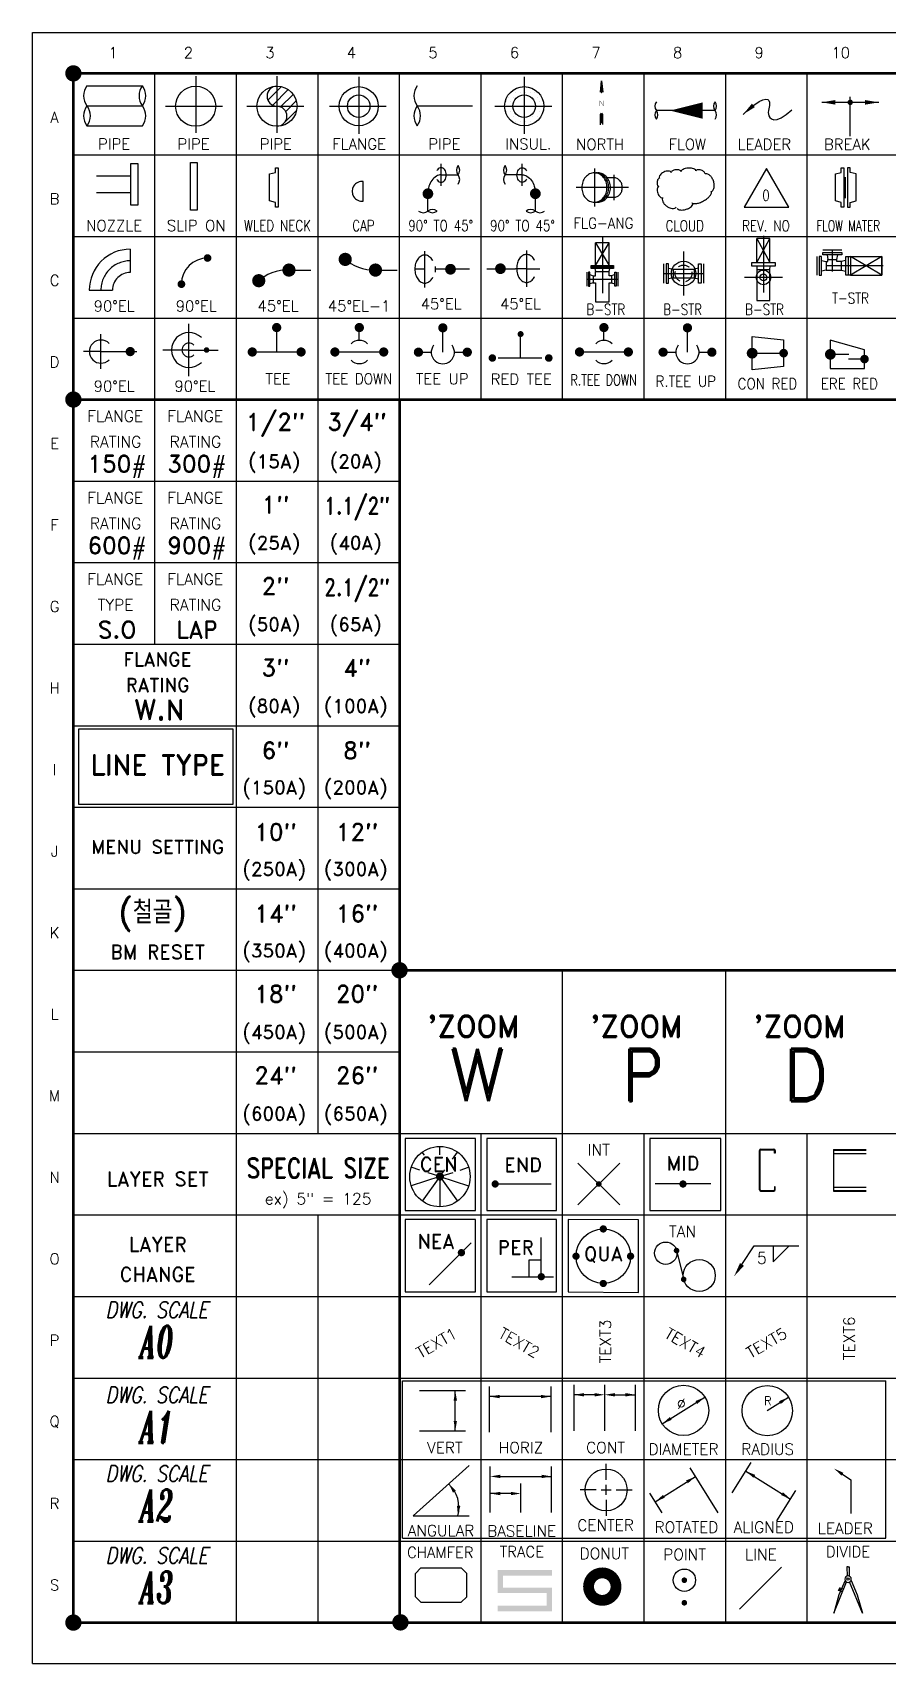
# Model space of a CAD drawing. Extents: x 0 to 287, y 0 to 287.
# Drawn here: x 0 to 150.4, y 0 to 287 of the extents above; entities that cross this region are included whole.
import ezdxf
from ezdxf.enums import TextEntityAlignment as Align

# ---------------------------------------------------------------- set-up
doc = ezdxf.new("R2010")
doc.units = 0
doc.header["$LTSCALE"] = 8
doc.header["$MEASUREMENT"] = 0
for name, pattern in [('CENTER', [2, 1.25, -0.25, 0.25, -0.25]), ('HIDDEN', [0.375, 0.25, -0.125]), ('PHANTOM', [2.5, 1.25, -0.25, 0.25, -0.25, 0.25, -0.25])]:
    doc.linetypes.add(name, pattern=pattern)
doc.layers.get('0').update_dxf_attribs({"linetype": 'CONTINUOUS'})
for name, color, linetype in [('100', 2, 'CONTINUOUS'), ('1C', 1, 'CONTINUOUS'), ('1E', 1, 'CENTER'), ('20', 1, 'CONTINUOUS'), ('21', 1, 'CENTER'), ('22', 1, 'PHANTOM'), ('2C', 7, 'CONTINUOUS'), ('3C', 4, 'CONTINUOUS'), ('40', 7, 'CONTINUOUS'), ('44', 7, 'HIDDEN'), ('5C', 3, 'CONTINUOUS'), ('60', 3, 'CONTINUOUS'), ('80', 6, 'CONTINUOUS'), ('9C', 2, 'CONTINUOUS'), ('REV', 1, 'CONTINUOUS'), ('SYMBOLS', 1, 'CONTINUOUS'), ('TEXT', 7, 'CONTINUOUS')]:
    doc.layers.add(name, color=color, linetype=linetype)
doc.styles.add('H', font='ROMAND', dxfattribs={"width": 0.5})
doc.styles.add('ITALICT', font='italict')
doc.styles.add('ROMAND', font='romand')
doc.styles.get("Standard").update_dxf_attribs({"font": 'ROMANS'})
doc.styles.add('T1', font='ROMAND.SHX')
doc.styles.add('T12', font='ROMAND', dxfattribs={"bigfont": 'HGSG'})

# ---------------------------------------------------------------- blocks, each defined once
blk = doc.blocks.new('*X6')
at = {"color": 0}
for p, q in [((5818.75, 14262.5), (5818.75, 14262.5)), ((5840.625, 14306.25), (5840.625, 14306.25)), ((5862.5, 14262.5), (5862.5, 14262.5)), ((5884.375, 14306.25), (5884.375, 14306.25)), ((5928.125, 14306.25), (5928.125, 14306.25)), ((5950, 14350), (5950, 14350)), ((5971.875, 14306.25), (5971.875, 14306.25)), ((5993.75, 14350), (5993.75, 14350)), ((6015.625, 14306.25), (6015.625, 14306.25)), ((6037.5, 14262.5), (6037.5, 14262.5)), ((6059.375, 14306.25), (6059.375, 14306.25)), ((6081.25, 14262.5), (6081.25, 14262.5)), ((5796.875, 14218.75), (5796.875, 14218.75)), ((5796.875, 14131.25), (5796.875, 14131.25)), ((5818.75, 14175), (5818.75, 14175)), ((5840.625, 14218.75), (5840.625, 14218.75)), ((5840.625, 14131.25), (5840.625, 14131.25)), ((6059.375, 14218.75), (6059.375, 14218.75)), ((6059.375, 14131.25), (6059.375, 14131.25)), ((6081.25, 14175), (6081.25, 14175)), ((6103.125, 14218.75), (6103.125, 14218.75)), ((6103.125, 14131.25), (6103.125, 14131.25)), ((6125, 14175), (6125, 14175)), ((5818.75, 14087.5), (5818.75, 14087.5)), ((5862.5, 14087.5), (5862.5, 14087.5)), ((5884.375, 14043.75), (5884.375, 14043.75)), ((5906.25, 14087.5), (5906.25, 14087.5)), ((5928.125, 14043.75), (5928.125, 14043.75)), ((5971.875, 14043.75), (5971.875, 14043.75)), ((6015.625, 14043.75), (6015.625, 14043.75)), ((6037.5, 14087.5), (6037.5, 14087.5)), ((6059.375, 14043.75), (6059.375, 14043.75)), ((6081.25, 14087.5), (6081.25, 14087.5))]:
    blk.add_line(p, q, dxfattribs=at)
blk = doc.blocks.new('CLOUDMRK')
blk.add_lwpolyline([(1, 0, 0.203453), (0.973, 0.064, 0.097163), (0.854, 0.141, 0.054131), (0.704, 0.183, 0.041072), (0.5, 0.2, 0.041072), (0.296, 0.183, 0.054131), (0.146, 0.141, 0.097163), (0.027, 0.064, 0.203453), (0, 0, 0.203453)], format="xyb")
blk = doc.blocks.new('*X2')
at = {"color": 0}
for p, q in [((725.5, 2846.8), (750.2, 2871.6)), ((734.2, 2837.8), (762.5, 2866.2)), ((748.7, 2834.7), (771.5, 2857.5)), ((757, 2807.6), (777.7, 2828.3)), ((758, 2826.3), (777.2, 2845.5)), ((749.7, 2800.3), (752, 2802.6))]:
    blk.add_line(p, q, dxfattribs=at)

msp = doc.modelspace()

# ---------------------------------------------------------------- linework, layer by layer
for p, q in [((0, 0), (0, 287.03)), ((0, 287.03), (287.03, 287.03)), ((21.53, 179.4), (21.53, 279.86)), ((35.88, 7.18), (35.88, 279.86)), ((50.23, 93.29), (50.23, 279.86)), ((64.58, 165.04), (64.58, 279.86)), ((78.93, 222.45), (78.93, 279.86)), ((93.29, 222.45), (93.29, 279.86)), ((107.64, 222.45), (107.64, 279.86)), ((121.99, 222.45), (121.99, 279.86)), ((136.34, 222.45), (136.34, 279.86)), ((143.9, 268.79), (143.9, 275.72)), ((120.11, 273.31), (109.79, 273.31)), ((148.92, 274.76), (138.88, 274.76)), ((7.18, 265.51), (279.86, 265.51)), ((7.18, 251.15), (279.86, 251.15)), ((7.18, 236.8), (279.86, 236.8)), ((7.18, 222.45), (279.86, 222.45)), ((7.18, 208.1), (64.58, 208.1)), ((7.18, 193.75), (64.58, 193.75)), ((7.18, 179.4), (64.58, 179.4)), ((7.18, 165.04), (64.58, 165.04)), ((7.18, 150.69), (64.58, 150.69)), ((7.18, 136.34), (64.58, 136.34)), ((7.18, 121.99), (64.58, 121.99)), ((93.29, 7.18), (93.29, 121.99)), ((121.99, 7.18), (121.99, 121.99)), ((7.18, 107.64), (64.58, 107.64)), ((7.18, 93.29), (279.86, 93.29)), ((78.93, 7.18), (78.93, 93.29)), ((107.64, 7.18), (107.64, 93.29)), ((136.34, 7.18), (136.34, 93.29)), ((7.18, 78.93), (279.86, 78.93)), ((50.23, 7.18), (50.23, 78.93)), ((7.18, 64.58), (279.86, 64.58)), ((64.58, 7.18), (64.58, 64.58)), ((7.18, 50.23), (279.86, 50.23)), ((65.08, 22.03), (65.08, 49.73)), ((65.08, 49.73), (150.19, 49.73)), ((150.19, 22.03), (150.19, 49.73)), ((7.18, 35.88), (279.86, 35.88)), ((7.18, 21.53), (279.86, 21.53)), ((65.08, 22.03), (150.19, 22.03)), ((68.34, 16.79), (67.38, 15.84)), ((67.38, 11.72), (67.38, 15.84)), ((68.34, 16.79), (75.45, 16.79)), ((75.45, 16.79), (76.41, 15.84)), ((76.41, 11.72), (76.41, 15.84)), ((143, 14.6), (141.91, 12.07)), ((143.31, 17.02), (143.35, 15.37)), ((143.52, 17.02), (143.31, 17.02)), ((143.52, 17.02), (143.73, 17.02)), ((143.73, 17.02), (143.69, 15.37)), ((144.04, 14.6), (145.13, 12.07)), ((68.34, 10.77), (67.38, 11.72)), ((76.41, 11.72), (75.45, 10.77)), ((141, 8.81), (143.24, 14.34)), ((141.91, 12.07), (141, 8.81)), ((141.85, 12.85), (142.05, 13.31)), ((141.99, 12.78), (141.85, 12.85)), ((141.99, 12.78), (142.19, 13.25)), ((142.19, 13.25), (142.05, 13.31)), ((142.07, 12.96), (142.18, 12.71)), ((142.38, 13.18), (142.12, 13.08)), ((142.52, 12.57), (142.18, 12.71)), ((142.71, 13.05), (142.38, 13.18)), ((146.04, 8.81), (143.8, 14.34)), ((145.13, 12.07), (146.04, 8.81)), ((68.34, 10.77), (75.45, 10.77)), ((0, 0), (287.03, 0))]:
    msp.add_line(p, q)
at = {"color": 7}
for p, q in [((99.93, 276.57), (100.14, 278.54)), ((100.14, 278.54), (100.35, 276.57)), ((99.95, 272.62), (100.14, 272.87)), ((100.14, 272.87), (100.32, 272.62)), ((99.96, 270.82), (99.96, 272.6)), ((100.32, 272.62), (100.32, 270.84))]:
    msp.add_line(p, q, dxfattribs=at)
at = {"color": 3}
for p, q in [((127.92, 83.37), (127.92, 90.3)), ((128.04, 83.37), (128.04, 90.29)), ((128.14, 90.52), (130.47, 90.52)), ((128.15, 90.4), (130.46, 90.4)), ((130.57, 89.78), (130.57, 90.29)), ((130.69, 89.78), (130.57, 89.78)), ((130.69, 90.3), (130.69, 89.78)), ((140.93, 90.47), (140.93, 83.09)), ((140.93, 90.47), (146.72, 90.47)), ((140.93, 90.35), (146.72, 90.35)), ((140.93, 89.73), (146.72, 89.73)), ((128.15, 83.26), (130.46, 83.26)), ((130.69, 83.88), (130.57, 83.88)), ((130.57, 83.88), (130.57, 83.37)), ((130.69, 83.36), (130.69, 83.88)), ((140.93, 83.83), (146.72, 83.83)), ((128.14, 83.14), (130.47, 83.14)), ((140.93, 83.21), (146.72, 83.21)), ((140.93, 83.09), (146.72, 83.09))]:
    msp.add_line(p, q, dxfattribs=at)
for points, const_width in [([(6.46, 279.86, 1), (7.89, 279.86, 1)], 1.44), ([(143.66, 274.76, 1), (144.14, 274.76, 1)], 0.478), ([(6.46, 222.45, 1), (7.89, 222.45, 1)], 1.44), ([(63.86, 121.99, 1), (65.3, 121.99, 1)], 1.44), ([(6.46, 7.18, 1), (7.89, 7.18, 1)], 1.44), ([(64.02, 7.22, 1), (65.46, 7.22, 1)], 1.44)]:
    msp.add_lwpolyline(points, format="xyb", close=True, dxfattribs=dict(const_width=const_width))
at = {"const_width": 0.483}
for points in [[(7.18, 279.86), (279.86, 279.86)], [(7.18, 7.18), (7.18, 279.86)], [(7.18, 7.18), (279.86, 7.18)]]:
    msp.add_lwpolyline(points, dxfattribs=at)
at = {"color": 7, "const_width": 0.0123}
for points in [[(100.14, 275.09), (100.14, 278.41)], [(100.14, 274.1), (100.14, 271.15)]]:
    msp.add_lwpolyline(points, dxfattribs=at)
msp.add_lwpolyline([(117.93, 273.31, 2.87, 0, 0), (112.19, 273.31, 2.87, 0, 0)], format="xyseb")
msp.add_lwpolyline([(125.06, 272.65), (125.7, 273.25), (126.91, 274.24), (127.85, 274.88), (128.55, 275.23), (129.06, 275.33), (129.39, 275.26), (129.59, 275.06), (129.69, 274.79), (129.71, 274.51), (129.69, 274.22), (129.63, 273.92), (129.56, 273.61), (129.51, 273.31), (129.48, 273), (129.5, 272.68), (129.6, 272.37), (129.78, 272.07), (130.07, 271.83), (130.48, 271.7), (131.04, 271.75), (131.75, 272.04), (132.64, 272.62), (133.61, 273.45)])
at = {"color": 1, "const_width": 0.478}
for points in [[(7.18, 222.45), (279.86, 222.45)], [(64.58, 121.99), (236.8, 121.99), (236.8, 222.45), (64.58, 222.45), (64.58, 121.99)], [(64.58, 121.99), (64.58, 7.18)]]:
    msp.add_lwpolyline(points, dxfattribs=at)
msp.add_circle((143.52, 14.83), 0.206)
at = {"color": 3}
for centre, radius, start, end in [((128.14, 90.3), 0.221, 90, 180), ((128.15, 90.29), 0.111, 90, 180), ((130.46, 90.29), 0.111, 0, 90), ((130.47, 90.3), 0.221, 0, 90), ((128.14, 83.36), 0.221, 180, 270), ((128.15, 83.37), 0.111, 180, 270), ((130.46, 83.37), 0.111, 270, 0), ((130.47, 83.36), 0.221, 270, 0)]:
    msp.add_arc(centre, radius, start, end, dxfattribs=at)
for start, end in [(90, 270), (270, 90)]:
    msp.add_arc((143.52, 14.83), 0.568, start, end)
at = {"color": 7}
for points in [[(100.14, 278.54), (100.14, 276.32), (99.93, 276.58)], [(100.14, 278.54), (100.14, 276.32), (100.36, 276.58)], [(100.14, 272.87), (100.14, 271.15), (99.96, 272.62), (99.95, 270.84)], [(100.14, 272.87), (100.14, 271.15), (100.32, 272.62), (100.32, 270.84)]]:
    msp.add_solid(points, dxfattribs=at)
for points in [[(126.59, 274.52), (127.12, 273.92), (125.06, 272.65)], [(141.28, 275.16), (141.28, 274.36), (138.88, 274.76)], [(146.53, 275.16), (146.53, 274.36), (148.92, 274.76)]]:
    msp.add_solid(points)
for points in [[(99.86, 275.05), (99.8, 275.03), (100.49, 274.17), (100.43, 274.15)], [(99.81, 274.14), (99.87, 274.14), (99.81, 275.01), (99.87, 275.03)], [(100.43, 274.15), (100.49, 274.17), (100.43, 275.04), (100.49, 275.04)]]:
    msp.add_trace(points, dxfattribs=at)
for points in [[(91.43, 15.46), (91.43, 16.43), (82.8, 15.46), (81.83, 16.43)], [(82.8, 15.46), (81.83, 16.43), (82.8, 13.33), (81.83, 12.36)], [(82.8, 13.33), (81.83, 12.36), (91.43, 13.33), (90.46, 12.36)], [(91.43, 13.33), (90.46, 12.36), (91.43, 9.19), (90.46, 10.15)], [(91.43, 9.19), (90.46, 10.15), (81.86, 9.19), (81.86, 10.15)]]:
    msp.add_trace(points)
at = {"layer": '100'}
for p, q in [((58.19, 257.38), (58.19, 260.82)), ((17.18, 248.91), (17.18, 244.82)), ((9.98, 241.71), (14.07, 241.71))]:
    msp.add_line(p, q, dxfattribs=at)
for points in [[(28.99, 264.17), (28.99, 255.77), (27.76, 255.77), (27.76, 264.17), (28.99, 264.17)], [(43.19, 263.25), (43.19, 256.33), (42.76, 256.33), (42.76, 257.14), (41.72, 257.43), (41.72, 262.15), (42.76, 262.44), (42.76, 263.25), (43.19, 263.25)], [(142.76, 263.25), (142.76, 256.33), (142.33, 256.33), (142.33, 257.14), (141.29, 257.43), (141.29, 262.15), (142.33, 262.44), (142.33, 263.25), (142.76, 263.25)], [(143.45, 263.25), (143.45, 256.33), (143.88, 256.33), (143.88, 257.14), (144.93, 257.43), (144.93, 262.15), (143.88, 262.44), (143.88, 263.25), (143.45, 263.25)], [(126.65, 227.69), (126.65, 233.53), (132.18, 232.94), (132.18, 228.28), (126.65, 227.69)]]:
    msp.add_lwpolyline(points, dxfattribs=at)
for points in [[(69.02, 247.89, 0.133256), (68.39, 247.71, 0.106756), (67.78, 247.16, 0.082828), (67.41, 246.4, 0.071352), (67.27, 245.42, 0.071352), (67.41, 244.44, 0.082828), (67.78, 243.67, 0.106756), (68.39, 243.12, 0.133256), (69.02, 242.95, 0.133256), (69.65, 243.12, 0.106756), (70.25, 243.67, 0.035974), (70.45, 243.99, 0.071352)], [(70.45, 246.84, 0.035974), (70.25, 247.16, 0.106756), (69.65, 247.71, 0.133256), (69.02, 247.89, 0.133256)], [(86.94, 247.99, 0.133256), (86.3, 247.82, 0.106756), (85.7, 247.26, 0.082828), (85.33, 246.5, 0.071352), (85.19, 245.52, 0.071352), (85.33, 244.54, 0.082828), (85.7, 243.77, 0.106756), (86.3, 243.22, 0.133256), (86.94, 243.05, 0.133256), (87.57, 243.22, 0.106756), (88.17, 243.77, 0.035974), (88.36, 244.09, 0.071352)], [(88.36, 246.95, 0.035974), (88.17, 247.26, 0.106756), (87.57, 247.82, 0.133256), (86.94, 247.99, 0.133256)]]:
    msp.add_lwpolyline(points, format="xyb", dxfattribs=at)
for points, const_width in [([(16.78, 230.89, 1), (17.59, 230.89, 1)], 0.812), ([(30.37, 231.17, 1), (30.85, 231.17, 1)], 0.487), ([(126.17, 230.61, 1), (127.12, 230.61, 1)], 0.947), ([(131.8, 230.61, 1), (132.56, 230.61, 1)], 0.758)]:
    msp.add_lwpolyline(points, format="xyb", close=True, dxfattribs=dict(at, const_width=const_width))
for centre in [(28.7, 274.08), (43.01, 274.08)]:
    msp.add_circle(centre, 3.53, dxfattribs=at)
for centre, radius, start, end in [((57.96, 259.1), 1.74, 82.4359, 277.5641), ((17.18, 241.71), 7.2, 89.9999, 180), ((17.18, 241.71), 3.11, 89.9998, 180)]:
    msp.add_arc(centre, radius, start, end, dxfattribs=at)
at = {"layer": '1C'}
for p, q in [((68.95, 89.44), (68.56, 89.98)), ((71.69, 89.49), (71.69, 90.99)), ((73.91, 88.74), (74.81, 89.98)), ((68.15, 86.83), (66.63, 87.32)), ((71.69, 85.68), (69.64, 86.34)), ((71.69, 85.68), (72.56, 86.88)), ((71.69, 85.68), (74.01, 86.43)), ((75.27, 86.84), (76.74, 87.32)), ((71.69, 85.68), (66.63, 84.03)), ((71.69, 85.68), (68.56, 81.38)), ((71.69, 85.68), (71.48, 85.96)), ((71.69, 85.68), (71.69, 86.03)), ((71.69, 85.68), (76.74, 84.03)), ((71.69, 85.68), (74.81, 81.38)), ((71.69, 85.68), (71.69, 80.36)), ((127.01, 73.5), (134.85, 73.5)), ((130.36, 70.7), (133.16, 73.5)), ((130.36, 73.5), (130.36, 70.7))]:
    msp.add_line(p, q, dxfattribs=at)
at = {"layer": '1C', "color": 1}
msp.add_line((124.85, 70.22), (127.01, 73.5), dxfattribs=at)
at = {"layer": '1C'}
for points, const_width in [([(30.46, 247.36, 1), (31.13, 247.36, 1)], 0.677), ([(55.43, 246.71, 1), (54.61, 247.53, 1)], 1.16), ([(40.21, 243.78, -1), (39.39, 242.96, -1)], 1.16), ([(45.53, 245.65, -1), (44.71, 244.83, -1)], 1.16), ([(60.75, 244.83, 1), (59.93, 245.65, 1)], 1.16), ([(73.07, 245.38, 1), (74.02, 245.38, 1)], 0.947), ([(81.87, 245.48, 1), (82.81, 245.48, 1)], 0.947), ([(25.85, 242.76, 1), (26.53, 242.76, 1)], 0.677), ([(42.55, 235.12, 1), (43.36, 235.12, 1)], 0.812), ([(57.09, 235.12, 1), (57.91, 235.12, 1)], 0.812), ([(71.8, 235.07, 1), (72.61, 235.07, 1)], 0.812), ([(100.15, 235.12, 1), (100.96, 235.12, 1)], 0.812), ([(114.85, 235.07, 1), (115.66, 235.07, 1)], 0.812), ([(85.62, 233.97, 1), (86.15, 233.97, 1)], 0.53), ([(38.25, 230.82, 1), (39.07, 230.82, 1)], 0.812), ([(46.85, 230.82, 1), (47.66, 230.82, 1)], 0.812), ([(52.8, 230.82, 1), (53.61, 230.82, 1)], 0.812), ([(61.39, 230.82, 1), (62.2, 230.82, 1)], 0.812), ([(67.5, 230.78, 1), (68.31, 230.78, 1)], 0.812), ([(76.09, 230.78, 1), (76.91, 230.78, 1)], 0.812), ([(80.59, 229.76, 1), (81.25, 229.76, 1)], 0.663), ([(90.51, 229.76, 1), (91.18, 229.76, 1)], 0.663), ([(95.85, 230.82, 1), (96.66, 230.82, 1)], 0.812), ([(104.44, 230.82, 1), (105.26, 230.82, 1)], 0.812), ([(110.56, 230.78, 1), (111.37, 230.78, 1)], 0.812), ([(119.15, 230.78, 1), (119.96, 230.78, 1)], 0.812)]:
    msp.add_lwpolyline(points, format="xyb", close=True, dxfattribs=dict(at, const_width=const_width))
for centre, start, end in [((75.98, 262.8), 143.1299, 216.8697), ((73.81, 262.8), 323.1299, 36.8697), ((73.81, 261.17), 323.1303, 36.8701), ((84.25, 262.8), 143.1303, 216.8701), ((84.25, 261.17), 143.1299, 216.8697), ((82.08, 262.8), 323.1303, 36.8701), ((68.76, 256.7), 233.1303, 306.8701), ((70.39, 254.53), 53.1299, 126.8697), ((70.39, 256.7), 233.1299, 306.8697), ((87.67, 254.53), 53.1303, 126.8701), ((87.67, 256.7), 233.1303, 306.8701), ((89.3, 256.7), 233.1299, 306.8697)]:
    msp.add_arc(centre, 1.36, start, end, dxfattribs=at)
at = {"layer": '1C', "color": 1}
msp.add_solid([(125.19, 69.99), (124.5, 70.45), (123.47, 68.13)], dxfattribs=at)
at = {"layer": '1E'}
for p, q in [((71.91, 260.05), (71.91, 263.92)), ((71.91, 261.99), (72.82, 261.99)), ((86.15, 261.99), (85.24, 261.99)), ((86.15, 260.05), (86.15, 263.92)), ((98.88, 263.11), (98.88, 256.41)), ((98.88, 263.11), (98.88, 256.41)), ((102.31, 261.99), (102.31, 257.53)), ((104.89, 259.76), (95.67, 259.76))]:
    msp.add_line(p, q, dxfattribs=at)
at = {"layer": '1E', "const_width": 0.942}
for points in [[(69.1, 258.68, 1), (70.04, 258.68, 1)], [(88.96, 258.68, -1), (88.01, 258.68, -1)]]:
    msp.add_lwpolyline(points, format="xyb", close=True, dxfattribs=at)
at = {"layer": '20'}
for p, q in [((140.4, 230.41), (143.68, 230.41)), ((146.42, 229.57), (143.62, 229.57))]:
    msp.add_line(p, q, dxfattribs=at)
for centre, radius, start, end in [((11.92, 275.9), 2.94, 143.1303, 216.8701), ((21.68, 275.9), 2.94, 143.1299, 216.8697), ((16.98, 275.9), 2.94, 323.1299, 36.8697), ((70.04, 275.9), 2.94, 143.1303, 216.8701), ((11.92, 272.37), 2.94, 143.1299, 216.8697), ((7.22, 272.37), 2.94, 323.1299, 36.8697), ((16.98, 272.37), 2.94, 323.1303, 36.8701), ((70.04, 272.37), 2.94, 143.1299, 216.8697), ((65.33, 272.37), 2.94, 323.1299, 36.8697), ((110.81, 274.07), 1.28, 143.1303, 216.8701), ((110.81, 272.54), 1.28, 143.1299, 216.8697), ((108.77, 272.54), 1.28, 323.1299, 36.8697), ((121.14, 274.07), 1.28, 143.1299, 216.8697), ((119.09, 274.07), 1.28, 323.1299, 36.8697), ((119.09, 272.54), 1.28, 323.1303, 36.8701)]:
    msp.add_arc(centre, radius, start, end, dxfattribs=at)
at = {"layer": '21'}
for p, q in [((28.7, 279.37), (28.7, 268.79)), ((43.01, 279.37), (43.01, 268.79)), ((57.39, 279.23), (57.39, 268.92)), ((86.52, 279.23), (86.52, 268.92)), ((9.57, 274.13), (19.33, 274.13)), ((23.41, 274.08), (33.99, 274.08)), ((37.72, 274.08), (48.3, 274.08)), ((52.24, 274.08), (62.55, 274.08)), ((67.69, 274.13), (77.45, 274.13)), ((81.36, 274.08), (91.67, 274.08)), ((100.28, 251.2), (100.28, 239.23)), ((128.63, 251.27), (128.63, 239.42)), ((68.98, 248.59), (68.98, 242.16)), ((86.9, 248.69), (86.9, 242.27)), ((114.57, 248.52), (114.57, 240.75)), ((140.77, 244.99), (140.77, 248.76)), ((68.98, 245.38), (67.24, 245.38)), ((86.9, 245.48), (85.01, 245.48)), ((111.05, 244.64), (118.08, 244.64)), ((149.71, 246), (138, 246)), ((97.57, 243.63), (102.98, 243.63)), ((131.97, 243.95), (125.29, 243.95)), ((27.52, 226.54), (27.52, 235.8)), ((12.03, 227.83), (12.03, 233.96)), ((12.03, 230.89), (8.96, 230.89)), ((27.52, 231.17), (22.89, 231.17)), ((126.65, 230.61), (132.18, 230.61))]:
    msp.add_line(p, q, dxfattribs=at)
msp.add_lwpolyline([(129.14, 263.1), (125.22, 256.3), (133.07, 256.3)], close=True, dxfattribs=at)
msp.add_arc((17.18, 241.71), 5.16, 89.9998, 180, dxfattribs=at)
at = {"layer": '22'}
for p, q in [((99.09, 246.06), (101.46, 250.06)), ((101.46, 250.06), (99.09, 250.06)), ((99.09, 250.06), (101.46, 246.06)), ((99.09, 246.06), (99.09, 250.06)), ((101.46, 246.06), (101.46, 250.06)), ((127.49, 246.57), (129.77, 250.82)), ((129.77, 250.82), (127.49, 250.82)), ((127.49, 250.82), (129.77, 246.57)), ((127.49, 246.57), (127.49, 250.82)), ((129.77, 246.57), (129.77, 250.82))]:
    msp.add_line(p, q, dxfattribs=at)
msp.add_lwpolyline([(149.48, 244.34), (143.95, 247.65), (149.48, 247.65), (143.95, 244.34), (149.48, 244.34), (149.48, 247.65), (149.48, 244.34)], dxfattribs=at)
at = {"layer": '2C'}
for p, q in [((98.88, 262.34), (99.46, 262.34)), ((102.31, 261.48), (101.14, 261.48)), ((98.88, 257.19), (99.46, 257.19)), ((102.31, 258.04), (101.14, 258.04)), ((35.31, 164.42), (8.09, 164.42)), ((8.09, 164.42), (8.09, 151.22)), ((35.31, 151.22), (35.31, 164.42)), ((8.09, 151.22), (35.31, 151.22)), ((65.57, 92.4), (65.57, 79.73)), ((77.94, 92.4), (65.57, 92.4)), ((77.94, 79.73), (77.94, 92.4)), ((92.19, 92.4), (79.92, 92.4)), ((79.92, 92.4), (79.92, 79.73)), ((92.19, 79.73), (92.19, 92.4)), ((108.62, 92.4), (108.62, 79.73)), ((121.1, 92.4), (108.62, 92.4)), ((121.1, 79.73), (121.1, 92.4)), ((65.57, 79.73), (77.94, 79.73)), ((65.57, 78.15), (65.57, 65.38)), ((77.94, 78.15), (65.57, 78.15)), ((77.94, 65.38), (77.94, 78.15)), ((79.92, 79.73), (92.19, 79.73)), ((79.92, 78.15), (79.92, 65.38)), ((92.19, 78.15), (79.92, 78.15)), ((92.19, 65.38), (92.19, 78.15)), ((94.27, 78.15), (94.27, 65.38)), ((106.65, 78.05), (94.27, 78.15)), ((106.65, 65.28), (106.65, 78.05)), ((108.62, 79.73), (121.1, 79.73)), ((65.57, 65.38), (77.94, 65.38)), ((79.92, 65.38), (92.19, 65.38)), ((94.27, 65.38), (106.65, 65.28))]:
    msp.add_line(p, q, dxfattribs=at)
msp.add_lwpolyline([(98.88, 262.34, 0.112575), (98.04, 262.15, 0.103253), (97.31, 261.58, 0.092327), (96.83, 260.76, 0.085852), (96.66, 259.76, 0.085852), (96.83, 258.76, 0.092327), (97.31, 257.94, 0.103253), (98.04, 257.38, 0.112575), (98.88, 257.19, 0.112575), (99.71, 257.38, 0.103253), (100.44, 257.94, 0.092327), (100.92, 258.76, 0.085852), (101.09, 259.76, 0.085852), (100.92, 260.76, 0.092327), (100.44, 261.58, 0.103253), (99.71, 262.15, 0.112575)], format="xyb", close=True, dxfattribs=at)
for points in [[(99.17, 257.19, 0.112575), (100, 257.38, 0.103253), (100.74, 257.94, 0.092327), (101.21, 258.76, 0.085852), (101.39, 259.76, 0.085852), (101.21, 260.76, 0.092327), (100.74, 261.58, 0.103253), (100, 262.15, 0.112575), (99.17, 262.34, 0.112575)], [(99.48, 257.19, 0.112575), (100.32, 257.38, 0.103253), (101.05, 257.94, 0.092327), (101.53, 258.76, 0.085852), (101.7, 259.76, 0.085852), (101.53, 260.76, 0.092327), (101.05, 261.58, 0.103253), (100.32, 262.15, 0.112575), (99.48, 262.34, 0.112575)], [(102.31, 258.04, 0.112575), (102.87, 258.17, 0.103253), (103.36, 258.55, 0.092327), (103.68, 259.09, 0.085852), (103.79, 259.76, 0.085852), (103.68, 260.43, 0.092327), (103.36, 260.98, 0.103253), (102.87, 261.35, 0.112575), (102.31, 261.48, 0.112575)]]:
    msp.add_lwpolyline(points, format="xyb", dxfattribs=at)
for points, const_width in [([(71.33, 85.68, 1), (72.04, 85.68, 1)], 0.708), ([(81.09, 84.38, 1), (81.73, 84.38, 1)], 0.64), ([(114.15, 84.38, 1), (114.79, 84.38, 1)], 0.64), ([(100.12, 76.47, 1), (100.76, 76.47, 1)], 0.64), ([(75.15, 72.29, 1), (75.79, 72.29, 1)], 0.64), ([(95.32, 71.67, 1), (95.96, 71.67, 1)], 0.64), ([(104.92, 71.67, 1), (105.56, 71.67, 1)], 0.64), ([(89.21, 68.06, 1), (89.85, 68.06, 1)], 0.64), ([(100.12, 66.87, 1), (100.76, 66.87, 1)], 0.64)]:
    msp.add_lwpolyline(points, format="xyb", close=True, dxfattribs=dict(at, const_width=const_width))
at = {"layer": '3C'}
for centre, radius in [((12.03, 230.89), 2.04), ((27.52, 231.17), 3.08), ((27.52, 231.17), 1.23)]:
    msp.add_arc(centre, radius, 45, 315, dxfattribs=at)
at = {"layer": '40', "color": 2}
for p, q in [((17.28, 261.77), (11.26, 261.77)), ((17.28, 258.85), (11.26, 258.85))]:
    msp.add_line(p, q, dxfattribs=at)
at = {"layer": '40'}
for p, q in [((139.99, 246.77), (139.99, 247.11)), ((141.54, 246.77), (141.54, 247.11)), ((143.53, 247.65), (143.53, 244.34)), ((70.87, 245.87), (70.87, 244.88)), ((85.01, 245.48), (85.01, 245.48)), ((98.3, 245.8), (102.25, 245.8)), ((98.67, 244.25), (99.09, 244.25)), ((99.09, 244.25), (99.09, 244.97)), ((101.46, 244.25), (101.46, 244.97)), ((101.89, 244.25), (101.46, 244.25)), ((112.72, 245.42), (116.42, 245.42)), ((127.49, 245.31), (127.49, 239.89)), ((129.77, 239.89), (129.77, 245.31)), ((139.65, 246.77), (139.99, 246.77)), ((139.65, 245.22), (142.32, 245.22)), ((142.32, 246.77), (141.54, 246.77)), ((98.67, 243.01), (99.09, 243.01)), ((99.09, 243.01), (99.09, 239.63)), ((101.46, 243.01), (101.89, 243.01)), ((101.46, 239.63), (101.46, 243.01)), ((112.72, 243.85), (116.42, 243.85)), ((99.09, 239.63), (101.46, 239.63)), ((127.49, 239.89), (129.77, 239.89))]:
    msp.add_line(p, q, dxfattribs=at)
at = {"layer": '40', "color": 2}
msp.add_lwpolyline([(17.28, 263.98), (18.51, 263.98), (18.51, 256.64), (17.28, 256.64), (17.28, 263.98)], dxfattribs=at)
at = {"layer": '40'}
for points in [[(138.85, 246.94), (139.65, 246.77), (139.65, 245.22), (138.85, 245.06), (138.85, 247.65), (138.44, 247.65), (138.44, 244.34), (138.85, 244.34), (138.85, 245.06)], [(139.83, 247.91), (139.99, 247.11), (141.54, 247.11), (141.71, 247.91), (139.11, 247.91), (139.11, 248.33), (142.42, 248.33), (142.42, 247.91), (141.71, 247.91)], [(143.12, 246.94), (142.32, 246.77), (142.32, 245.22), (143.12, 245.06), (143.12, 247.65), (143.95, 247.65), (143.95, 244.34), (143.12, 244.34), (143.12, 245.06)], [(98.1, 244.47), (98.67, 244.25), (98.67, 243.01), (98.1, 242.79), (98.1, 244.87), (97.84, 244.87), (97.84, 242.4), (98.1, 242.4), (98.1, 242.79)], [(98.94, 245.54), (99.09, 244.97), (101.46, 244.97), (101.62, 245.54), (98.3, 245.54), (98.3, 246.06), (102.25, 246.06), (102.25, 245.54), (101.62, 245.54)], [(102.45, 244.47), (101.89, 244.25), (101.89, 243.01), (102.45, 242.79), (102.45, 244.87), (102.71, 244.87), (102.71, 242.4), (102.45, 242.4), (102.45, 242.79)], [(111.91, 245.58), (112.72, 245.42), (112.72, 243.85), (111.91, 243.69), (111.91, 246.31), (111.49, 246.31), (111.49, 242.96), (111.91, 242.96), (111.91, 243.69)], [(117.22, 245.58), (116.42, 245.42), (116.42, 243.85), (117.22, 243.69), (117.22, 246.31), (117.65, 246.31), (117.65, 242.96), (117.22, 242.96), (117.22, 243.69)], [(127.46, 245.93), (127.49, 245.31), (129.77, 245.31), (129.8, 245.93), (126.57, 245.93), (126.57, 246.57), (130.68, 246.57), (130.68, 245.93), (129.8, 245.93)]]:
    msp.add_lwpolyline(points, dxfattribs=at)
at = {"layer": '40', "color": 2}
for centre, radius in [((57.39, 274.08), 3.44), ((57.39, 274.08), 1.98), ((86.52, 274.08), 3.44), ((86.52, 274.08), 1.98)]:
    msp.add_circle(centre, radius, dxfattribs=at)
at = {"layer": '40'}
for centre, radius in [((114.57, 244.64), 2.15), ((128.63, 243.95), 1.29), ((128.63, 243.95), 0.602)]:
    msp.add_circle(centre, radius, dxfattribs=at)
at = {"layer": '40', "color": 1}
for centre, start, end in [((43.02, 275.85), 90.5765, 269.4239), ((42.99, 272.32), 270.5754, 89.4242)]:
    msp.add_arc(centre, 1.76, start, end, dxfattribs=at)
at = {"layer": '44'}
msp.add_circle((114.57, 244.64), 1.48, dxfattribs=at)
at = {"layer": '5C'}
for p, q in [((72.82, 261.99), (74.89, 261.99)), ((85.24, 261.99), (83.17, 261.99)), ((69.57, 255.62), (69.57, 258.68)), ((88.49, 255.62), (88.49, 258.68)), ((45.15, 245.24), (48.94, 245.24)), ((60.38, 245.24), (64.16, 245.24)), ((70.87, 245.48), (76.9, 245.48)), ((79.92, 245.48), (85.01, 245.48)), ((86.9, 245.48), (89.25, 245.48)), ((42.96, 230.82), (42.96, 235.32)), ((57.5, 232.86), (57.5, 235.32)), ((72.2, 230.78), (72.2, 235.28)), ((85.89, 229.77), (85.89, 234.27)), ((100.55, 232.86), (100.55, 235.32)), ((115.26, 230.78), (115.26, 235.28)), ((39, 230.82), (46.68, 230.82)), ((53.05, 230.82), (61.88, 230.82)), ((67.73, 230.78), (70.16, 230.78)), ((74.25, 230.78), (76.62, 230.78)), ((81.93, 229.77), (89.61, 229.77)), ((96.11, 230.82), (104.94, 230.82)), ((110.78, 230.78), (113.22, 230.78)), ((117.3, 230.78), (119.68, 230.78))]:
    msp.add_line(p, q, dxfattribs=at)
for points in [[(71.91, 261.99, 0.133256), (71.06, 261.76, 0.106756), (70.26, 261.02, 0.082828), (69.76, 259.99, 0.071352), (69.57, 258.68, 0.071352)], [(86.15, 261.99, -0.133256), (87, 261.76, -0.106756), (87.8, 261.02, -0.082828), (88.3, 259.99, -0.071352), (88.49, 258.68, -0.071352)]]:
    msp.add_lwpolyline(points, format="xyb", dxfattribs=at)
for centre, radius, start, end in [((30.8, 242.76), 4.61, 90, 180), ((59.98, 252.6), 7.36, 225, 273.0667), ((44.76, 237.89), 7.36, 86.9333, 135)]:
    msp.add_arc(centre, radius, start, end, dxfattribs=at)
at = {"layer": '60'}
for p, q in [((9.57, 277.66), (19.33, 277.66)), ((9.57, 270.6), (19.33, 270.6)), ((138, 247.65), (138, 244.34)), ((142.42, 248.76), (139.11, 248.76)), ((97.57, 244.87), (97.57, 242.4)), ((102.98, 244.87), (102.98, 242.4)), ((111.05, 246.31), (111.05, 242.96)), ((118.08, 246.31), (118.08, 242.96))]:
    msp.add_line(p, q, dxfattribs=at)
at = {"layer": '60', "color": 2}
msp.add_lwpolyline([(140.4, 232.88), (140.4, 227.94), (146.42, 227.94), (146.42, 231.2), (140.4, 232.88)], dxfattribs=at)
for points, const_width in [([(139.93, 230.41, 1), (140.87, 230.41, 1)], 0.947), ([(146.04, 229.57, 1), (146.79, 229.57, 1)], 0.758)]:
    msp.add_lwpolyline(points, format="xyb", close=True, dxfattribs=dict(at, const_width=const_width))
at = {"layer": '80', "color": 1}
msp.add_line((143.08, 257.91), (143.08, 261.61), dxfattribs=at)
at = {"layer": '9C'}
for p, q in [((12.03, 230.89), (18.35, 230.89)), ((27.52, 231.17), (32.65, 231.17)), ((129.31, 44.52), (133.05, 46.85)), ((66.97, 25.99), (76.81, 34.84)), ((66.97, 25.99), (76.81, 25.99))]:
    msp.add_line(p, q, dxfattribs=at)
for points in [[(71.15, 261.22, 0.035974), (71.25, 261.05, 0.106756), (71.56, 260.77, 0.133256), (71.89, 260.68, 0.133256), (72.22, 260.77, 0.106756), (72.54, 261.05, 0.082828), (72.73, 261.45, 0.071352), (72.8, 261.97, 0.071352), (72.73, 262.48, 0.082828), (72.54, 262.88, 0.106756), (72.22, 263.17, 0.133256), (71.89, 263.26, 0.133256), (71.56, 263.17, 0.106756), (71.25, 262.88, 0.035974), (71.15, 262.71, 0.071352)], [(86.91, 261.22, -0.035974), (86.81, 261.05, -0.106756), (86.5, 260.77, -0.133256), (86.17, 260.68, -0.133256), (85.84, 260.77, -0.106756), (85.52, 261.05, -0.082828), (85.33, 261.45, -0.071352), (85.25, 261.97, -0.071352), (85.33, 262.48, -0.082828), (85.52, 262.88, -0.106756), (85.84, 263.17, -0.133256), (86.17, 263.26, -0.133256), (86.5, 263.17, -0.106756), (86.81, 262.88, -0.035974), (86.91, 262.71, -0.071352)]]:
    msp.add_lwpolyline(points, format="xyb", dxfattribs=at)
msp.add_circle((129.31, 44.48), 4.43, dxfattribs=at)
for centre, radius, start, end in [((57.5, 230.82), 2.04, 45, 134.9997), ((100.55, 230.82), 2.04, 45, 134.9997), ((72.2, 230.78), 2.04, 142.703, 37.297), ((115.26, 230.78), 2.04, 142.703, 37.297), ((57.5, 230.82), 2.04, 225.0003, 315), ((100.55, 230.82), 2.04, 225.0003, 315), ((69.43, 27.46), 5.61, 344.7449, 47.599)]:
    msp.add_arc(centre, radius, start, end, dxfattribs=at)
for points in [[(131.7, 45.66), (131.39, 46.16), (133.05, 46.85)], [(74, 30.04), (74.48, 30.38), (73.22, 31.66)], [(75.28, 27.72), (74.69, 27.77), (74.85, 25.98)]]:
    msp.add_solid(points, dxfattribs=at)
at = {"layer": 'SYMBOLS'}
for p, q in [((95.95, 88.07), (103.33, 80.69)), ((95.95, 80.69), (103.33, 88.07)), ((81.41, 84.38), (91.25, 84.38)), ((119.39, 84.38), (109.55, 84.38)), ((89.49, 68.06), (89.49, 74.95)), ((77.16, 74.01), (69.78, 66.63)), ((113.34, 72.66), (114.59, 67.58)), ((87.42, 71.02), (89.49, 71.02)), ((87.42, 68.06), (87.42, 71.02)), ((84.32, 68.06), (91.7, 68.06)), ((95.29, 40.93), (95.29, 49.03)), ((100.7, 40.94), (100.7, 49.03)), ((106.12, 40.93), (106.12, 49.03)), ((68.12, 48.01), (76.16, 48.01)), ((74.39, 40.92), (74.39, 48.01)), ((80.42, 40.7), (80.42, 48.74)), ((91.24, 46.97), (80.42, 46.97)), ((91.24, 40.7), (91.24, 48.74)), ((98.93, 47.28), (95.29, 47.28)), ((102.48, 47.28), (106.12, 47.28)), ((110.81, 42.17), (118.32, 46.86)), ((68.12, 40.92), (76.16, 40.92)), ((80.53, 26.57), (80.53, 34.67)), ((91.35, 26.57), (91.35, 34.67)), ((100.94, 32.31), (100.94, 35.11)), ((123.12, 30), (126.46, 35.36)), ((82.3, 32.91), (91.35, 32.91)), ((85.94, 26.58), (85.94, 31.66)), ((109.6, 28.46), (116.67, 32.88)), ((120.66, 26.51), (115.74, 34.39)), ((125.53, 33.85), (133.4, 28.93)), ((142.54, 33.3), (144.02, 32.32)), ((144.02, 32.32), (144.02, 26.41)), ((84.17, 29.9), (80.53, 29.9)), ((99.17, 30.53), (96.37, 30.53)), ((100.06, 30.53), (101.83, 30.53)), ((100.94, 29.65), (100.94, 31.42)), ((100.94, 28.76), (100.94, 25.96)), ((102.71, 30.53), (105.51, 30.53)), ((110.82, 26.51), (108.66, 29.96)), ((130.99, 25.08), (134.34, 30.44)), ((124.42, 9.54), (131.8, 16.92))]:
    msp.add_line(p, q, dxfattribs=at)
at = {"layer": 'SYMBOLS', "const_width": 0.492}
for points in [[(99.39, 84.38, 1), (99.89, 84.38, 1)], [(113.09, 72.66, 1), (113.58, 72.66, 1)], [(114.35, 67.58, 1), (114.84, 67.58, 1)], [(114.46, 14.64, -1), (114.95, 14.64, -1)], [(114.46, 10.67, -1), (114.95, 10.67, -1)]]:
    msp.add_lwpolyline(points, format="xyb", close=True, dxfattribs=at)
at = {"layer": 'SYMBOLS', "linetype": 'Continuous', "const_width": 1.91}
msp.add_lwpolyline([(97.85, 13.51, 1), (102.68, 13.51, 1)], format="xyb", close=True, dxfattribs=at)
at = {"layer": 'SYMBOLS'}
for centre, radius in [((71.69, 85.68), 5.31), ((100.44, 71.67), 4.8), ((111.43, 72.19), 1.97), ((117.33, 68.26), 2.82), ((114.56, 44.52), 4.43), ((100.94, 30.53), 3.68), ((114.71, 14.64), 1.97)]:
    msp.add_circle(centre, radius, dxfattribs=at)
for points in [[(74.1, 46.24), (74.69, 46.24), (74.39, 48.01)], [(82.19, 46.67), (82.19, 47.26), (80.42, 46.97)], [(89.47, 46.67), (89.47, 47.26), (91.24, 46.97)], [(97.06, 46.98), (97.06, 47.57), (95.29, 47.28)], [(98.93, 46.98), (98.93, 47.57), (100.7, 47.28)], [(102.48, 46.98), (102.48, 47.57), (100.7, 47.28)], [(104.35, 46.98), (104.35, 47.57), (106.12, 47.28)], [(116.97, 45.67), (116.66, 46.17), (118.32, 46.86)], [(112.47, 42.86), (112.15, 43.36), (110.81, 42.17)], [(74.1, 42.69), (74.69, 42.69), (74.39, 40.92)], [(82.3, 32.61), (82.3, 33.2), (80.53, 32.91)], [(89.58, 32.61), (89.58, 33.2), (91.35, 32.91)], [(115.33, 31.7), (115.02, 32.2), (116.67, 32.88)], [(126.87, 32.67), (127.18, 33.17), (125.53, 33.85)], [(142.37, 33.06), (142.7, 33.55), (141.06, 34.29)], [(82.3, 29.6), (82.3, 30.19), (80.53, 29.9)], [(84.17, 29.6), (84.17, 30.19), (85.94, 29.9)], [(111.26, 29.15), (110.94, 29.65), (109.6, 28.46)], [(131.74, 29.62), (132.05, 30.12), (133.4, 28.93)]]:
    msp.add_solid(points, dxfattribs=at)

# ---------------------------------------------------------------- block references
at = {"color": 1, "xscale": 0.09664429530201343, "yscale": 0.09664429530201343, "zscale": 0.09664429530201343}
msp.add_blockref('*X2', (-28.7, 0), dxfattribs=at)
at = {"layer": '80', "color": 1, "xscale": 0.01932885906040269, "yscale": 0.01932885906040269, "zscale": 0.01932885906040269}
msp.add_blockref('*X6', (-28.7, 0), dxfattribs=at)
at = {"layer": 'REV'}
for p, xscale, yscale, zscale, rotation in [((110.19, 259.94), 1.464379662736435, 1.781116347585875, 0.9664429530201343, 84.2275518886458), ((110.34, 261.4), 2.282502989913799, 3.252717397153404, 0.9664429530201343, 26.00152338336992), ((112.39, 262.4), 1.742892058481541, 2.04771497279546, 0.9664429530201343, 5.527065757892968), ((114.13, 262.57), 2.629107664720025, 2.685432502557234, 0.9664429530201343, 3.071355177168771), ((116.75, 262.71), 1.682252615984249, 1.992953764690326, 0.9664429530201343, 341.3935363729788), ((118.35, 262.17), 3.293043729583409, 4.914670441645939, 0.9664429530201343, 289.2578185853617), ((110.91, 257.95), 2.120377295479163, 2.727082837832249, 0.9664429530201343, 109.8594785069221), ((119.43, 259.06), 3.918786701992001, 3.918786701992001, 3.918786701992001, 209.2339004689868), ((113.25, 256.3), 2.862808166653308, 3.996846107023082, 0.9664429530201343, 144.7675827014709), ((116.23, 256.98), 2.889630072872428, 3.191738350637374, 0.9664429530201343, 197.1643885611238)]:
    msp.add_blockref('CLOUDMRK', p, dxfattribs=dict(at, xscale=xscale, yscale=yscale, zscale=zscale, rotation=rotation))

# ---------------------------------------------------------------- texts
at = {"style": 'ROMAND'}
for s, height, p in [('1', 1.91, (14.16, 283.5)), ('2', 1.91, (27.42, 283.5)), ('3', 1.91, (41.77, 283.5)), ('4', 1.91, (56.12, 283.5)), ('5', 1.91, (70.47, 283.5)), ('6', 1.91, (84.82, 283.5)), ('7', 1.91, (99.17, 283.5)), ('8', 1.91, (113.53, 283.5)), ('9', 1.91, (127.88, 283.5)), ('10', 1.914, (142.23, 283.5)), ('A', 1.91, (3.87, 272.13)), ('PIPE', 1.914, (14.35, 267.42)), ('PIPE', 1.914, (28.32, 267.42)), ('PIPE', 1.914, (42.81, 267.42)), ('FLANGE ', 1.914, (58.13, 267.42)), ('PIPE', 1.914, (72.47, 267.42)), ('INSUL.', 1.914, (87.26, 267.42)), ('NORTH', 1.914, (99.88, 267.38)), ('FLOW', 1.914, (115.24, 267.38)), ('LEADER', 1.914, (128.79, 267.38)), ('BREAK', 1.914, (143.4, 267.38)), ('B', 1.91, (3.87, 257.78)), ('NOZZLE', 1.914, (14.35, 253.07)), ('SLIP ON', 1.914, (28.8, 253.07)), ('C', 1.91, (3.87, 243.42)), ('90%%DEL', 1.914, (14.35, 238.91)), ('90%%DEL', 1.914, (28.8, 238.91)), ('45%%DEL', 1.914, (43.2, 238.91)), ('45%%DEL-1', 1.914, (57.46, 238.91)), ('45%%DEL', 1.914, (71.9, 239.29)), ('45%%DEL', 1.914, (85.87, 239.29)), ('D', 1.91, (3.87, 229.07)), ('TEE', 1.914, (43.18, 226.09)), ('TEE UP', 1.914, (72.1, 226.09)), ('RED TEE', 1.914, (85.99, 226.03)), ('90%%DEL', 1.914, (14.35, 224.8)), ('90%%DEL', 1.914, (28.56, 224.8)), ('FLANGE', 2, (14.55, 219.54)), ('FLANGE', 2, (28.61, 219.54)), ('E', 1.91, (3.87, 214.72)), ('RATING', 2, (14.6, 215.01)), ('RATING', 2, (28.66, 215.01)), ('(15A)', 2.392, (42.51, 211.41)), ('(20A)', 2.392, (56.86, 211.41)), ('FLANGE', 2, (14.55, 205.17)), ('FLANGE', 2, (28.61, 205.17)), ('F', 1.91, (3.87, 200.37)), ('RATING', 2, (14.6, 200.64)), ('RATING', 2, (28.66, 200.64)), ('(25A)', 2.392, (42.51, 197.06)), ('(40A)', 2.392, (56.86, 197.06)), ('FLANGE', 2, (14.55, 190.83)), ('FLANGE', 2, (28.61, 190.83)), ('G', 1.91, (3.87, 186.02)), ('TYPE', 2, (14.6, 186.3)), ('RATING', 2, (28.66, 186.3)), ('(50A)', 2.392, (42.51, 182.71)), ('(65A)', 2.392, (56.86, 182.71)), ('FLANGE', 2.392, (21.97, 176.74)), ('H', 1.91, (3.87, 171.67)), ('RATING', 2.392, (22.02, 172.22)), ('W.N', 3.5, (22.29, 167.85)), ('(80A)', 2.392, (42.51, 168.36)), ('(100A)', 2.392, (56.86, 168.36)), ('I', 1.91, (3.87, 157.31)), ('(150A)', 2.392, (42.51, 154)), ('(200A)', 2.392, (56.86, 154)), ('J', 1.91, (3.87, 142.96)), ('MENU SETTING', 2.3919, (22.02, 143.72)), ('(250A)', 2.392, (42.51, 139.65)), ('(300A)', 2.392, (56.86, 139.65)), ('K', 1.91, (3.87, 128.61)), ('BM RESET', 2.5, (22.02, 125.22)), ('(350A)', 2.392, (42.51, 125.3)), ('(400A)', 2.392, (56.86, 125.3)), ('L', 1.91, (3.87, 114.26)), ('(450A)', 2.392, (42.51, 110.95)), ('(500A)', 2.392, (56.86, 110.95)), ("'ZOOM", 3.827, (77.56, 112.13)), ("'ZOOM", 3.827, (106.26, 112.13)), ("'ZOOM", 3.827, (134.97, 112.13)), ('M', 1.91, (3.87, 99.91)), ('(600A)', 2.392, (42.51, 96.6)), ('(650A)', 2.392, (56.86, 96.6)), ('N', 1.91, (3.87, 85.56)), ('LAYER SET', 2.5, (22.02, 85.25)), ('ex) 5" = 125', 2, (50.26, 81.63)), ('LAYER', 2.5, (22.02, 73.75)), ('O', 1.91, (3.87, 71.2)), ('CHANGE', 2.5, (22.02, 68.48)), ('P', 1.91, (3.87, 56.85)), ('Q', 1.91, (3.87, 42.5)), ('R', 1.91, (3.87, 28.15)), ('CHAMFER', 1.914, (71.76, 19.53)), ('TRACE', 1.914, (86.11, 19.67)), ('DIVIDE', 1.914, (143.52, 19.67)), ('S', 1.91, (3.87, 13.8))]:
    msp.add_text(s, height=height, dxfattribs=at).set_placement(p, align=Align.MIDDLE)
for s, height, width, p in [('0', 1.91, 0.8, (129.07, 258.38)), ('WLED NECK', 1.914, 0.8, (43.1, 253.07)), ('CAP', 1.914, 0.8, (58.22, 253.07)), ('90%%d TO 45%%D', 1.9136, 0.8, (71.82, 253.07)), ('90%%d TO 45%%D', 1.9136, 0.8, (86.22, 253.07)), ('FLG-ANG', 1.914, 0.9, (100.46, 253.49)), ('CLOUD', 1.914, 0.8, (114.78, 253.03)), ('REV. NO', 1.914, 0.8, (129.07, 253.03)), ('FLOW MATER', 1.914, 0.7, (143.56, 253.03)), ('T-STR', 1.914, 0.8, (143.95, 240.3)), ('B-STR', 1.914, 0.8, (100.89, 238.31)), ('B-STR', 1.914, 0.8, (114.41, 238.31)), ('B-STR', 1.914, 0.8, (128.82, 238.31)), ('TEE DOWN', 1.914, 0.9, (57.43, 226.09)), ('R.TEE DOWN', 1.914, 0.75, (100.5, 225.89)), ('R.TEE UP', 1.914, 0.9, (114.96, 225.65)), ('CON RED', 1.914, 0.9, (129.33, 225.23)), ('ERE RED', 1.914, 0.9, (143.76, 225.23))]:
    msp.add_text(s, height=height, dxfattribs=dict(at, width=width)).set_placement(p, align=Align.MIDDLE)
at = {"color": 3, "style": 'ITALICT'}
for s, height, width, p in [('DWG. SCALE', 2.811, 0.8, (21.87, 60.82)), ('A0', 5.623, 0.6, (21.87, 53.79)), ('DWG. SCALE', 2.811, 0.8, (21.87, 45.85)), ('A1', 5.623, 0.6, (21.87, 38.82)), ('DWG. SCALE', 2.811, 0.8, (21.87, 31.99)), ('A2', 5.623, 0.6, (21.87, 24.96)), ('DWG. SCALE', 2.811, 0.8, (21.87, 17.6)), ('A3', 5.623, 0.6, (21.87, 10.57))]:
    msp.add_text(s, height=height, dxfattribs=dict(at, width=width)).set_placement(p, align=Align.CENTER)
at = {"layer": '2C', "style": 'T12'}
msp.add_text('(철골)', height=4, dxfattribs=at).set_placement((15.24, 130.22))
msp.add_text('5', height=2, dxfattribs=at).set_placement((127.5, 69.75), align=Align.BOTTOM_LEFT)
at = {"layer": '2C'}
for s, rotation, style, p in [('TEXT3', 90, 'T1', (101.78, 52.81)), ('TEXT6', 90, 'T12', (144.7, 53.36)), ('TEXT1', 30, 'T1', (68.27, 53.63)), ('TEXT2', 330, 'T12', (81.8, 57.49)), ('TEXT4', 330, 'T1', (111.05, 57.48)), ('TEXT5', 30, 'T12', (126.36, 53.64))]:
    msp.add_text(s, height=1.972, rotation=rotation, dxfattribs=dict(at, style=style)).set_placement(p)
msp.add_text('%%c', height=1.8, dxfattribs=at).set_placement((113.4, 44.79))
at = {"layer": '5C', "style": 'ROMAND'}
for s, height, p in [('1/2"', 3, (42.75, 218.31)), ('3/4"', 3, (57.1, 218.31)), ('150#', 3, (14.87, 210.65)), ('300#', 3, (28.93, 210.65)), ('1"', 3, (42.75, 203.96)), ('600#', 3, (14.87, 196.28)), ('900#', 3, (28.93, 196.28)), ('2"', 3, (42.75, 189.61)), ('S.O', 3, (14.87, 181.94)), ('LAP', 3, (28.93, 181.94)), ('3"', 3, (42.75, 175.26)), ('4"', 3, (57.1, 175.26)), ('6"', 3, (42.75, 160.69)), ('8"', 3, (57.1, 160.69)), ('LINE TYPE', 3.5, (22.02, 158.15)), ('10"', 3, (42.75, 146.34)), ('12"', 3, (57.1, 146.34)), ('14"', 3, (42.75, 131.99)), ('16"', 3, (57.1, 131.99)), ('18"', 3, (42.75, 117.85)), ('20"', 3, (57.1, 117.85)), ('W', 9.19, (78.28, 103.58)), ('P', 9.19, (107.39, 103.58)), ('D', 9.19, (136.09, 103.58)), ('24"', 3, (42.75, 103.5)), ('26"', 3, (57.1, 103.5))]:
    msp.add_text(s, height=height, dxfattribs=at).set_placement(p, align=Align.MIDDLE)
at = {"layer": '5C', "style": 'ROMAND', "width": 0.8}
for s, height, p in [('1.1/2"', 3, (57.1, 203.54)), ('2.1/2"', 3, (57.1, 189.19)), ('SPECIAL SIZE', 3.5, (50.26, 87.19))]:
    msp.add_text(s, height=height, dxfattribs=at).set_placement(p, align=Align.MIDDLE)
at = {"layer": '9C'}
msp.add_text('R', height=1.5, dxfattribs=at).set_placement((128.74, 45.47))
at = {"layer": 'TEXT', "style": 'H'}
for s, height, p in [('CEN', 2.5, (71.47, 87.84)), ('END', 2.5, (86.33, 87.74)), ('INT', 2, (99.64, 90.41)), ('MID', 2.5, (114.47, 88.04)), ('NEA', 2.5, (70.99, 74.28)), ('TAN', 2, (114.38, 76.02)), ('PER', 2.5, (85.04, 73.19)), ('QUA', 2.5, (100.46, 71.96)), ('VERT', 1.968, (72.56, 37.98)), ('HORIZ', 1.968, (85.96, 37.98)), ('CONT', 1.968, (100.84, 37.98)), ('DIAMETER', 1.968, (114.56, 37.72)), ('RADIUS', 1.968, (129.38, 37.72)), ('ANGULAR', 1.968, (71.89, 23.37)), ('BASELINE', 1.968, (86.07, 23.3)), ('CENTER', 1.968, (100.84, 24.34)), ('ROTATED', 1.968, (115.08, 23.99)), ('ALIGNED', 1.968, (128.69, 23.99)), ('LEADER', 1.968, (143.03, 23.78)), ('DONUT', 1.968, (100.63, 19.35)), ('POINT', 1.968, (114.74, 19.16)), ('LINE', 1.968, (128.18, 19.17))]:
    msp.add_text(s, height=height, dxfattribs=at).set_placement(p, align=Align.MIDDLE)

doc.saveas('drawing.dxf')
